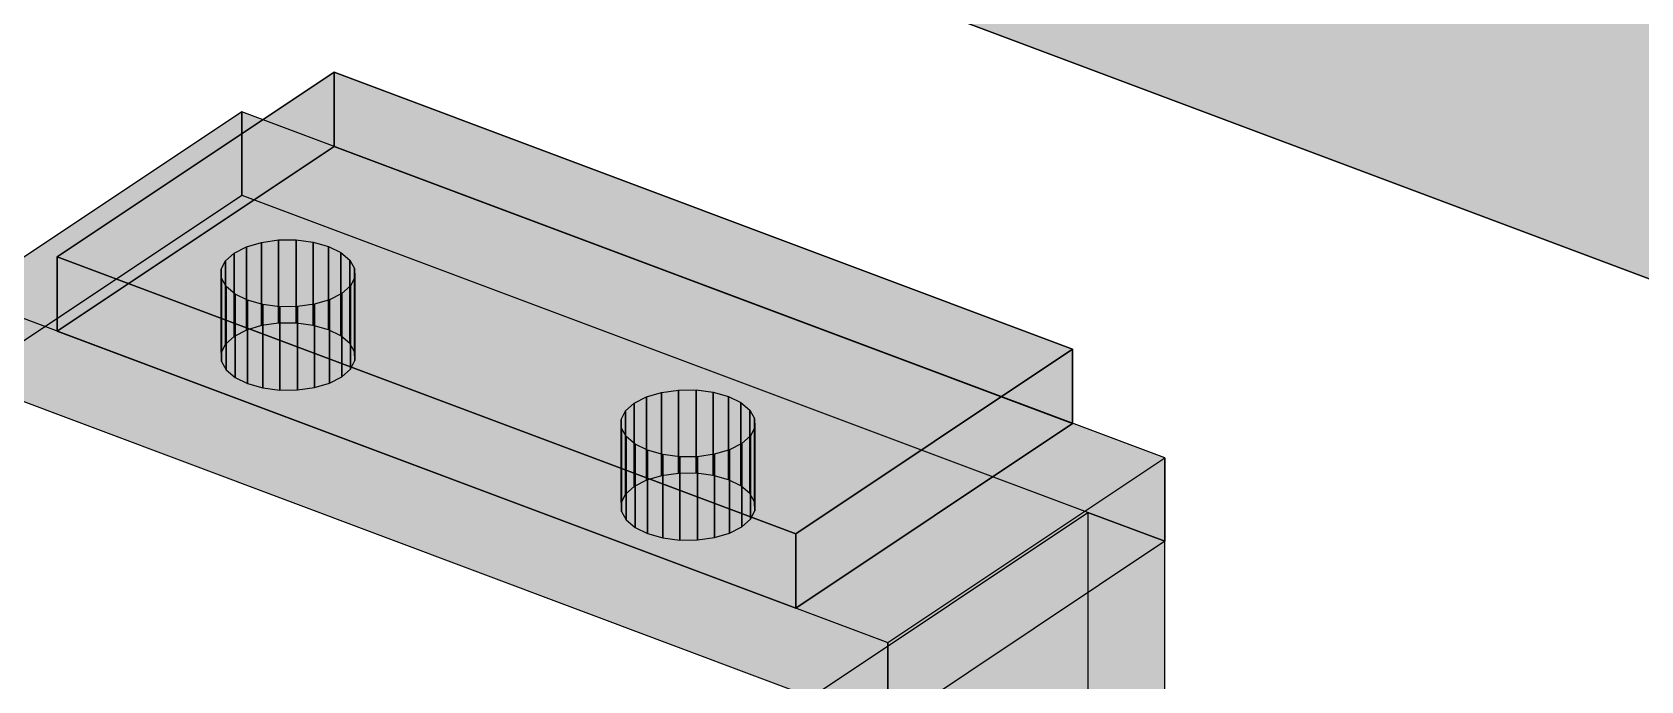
# Model space of a CAD drawing. Header units: millimetres. Extents: x 50 to 612415, y 2 to 4150.
# Drawn here: x 494118.9 to 494227.4, y 2915.4 to 2959.1 of the extents above; entities that cross this region are included whole.
import ezdxf

# ---------------------------------------------------------------- set-up
doc = ezdxf.new("R2010")
doc.units = ezdxf.units.MM
doc.layers.add('HATCH', color=8, linetype='Continuous', lineweight=9)
doc.layers.add('OUTLINE', color=7, linetype='Continuous', lineweight=25)

msp = doc.modelspace()

# ---------------------------------------------------------------- hatches: boundary and pattern name
at = {"layer": 'HATCH', "true_color": 0xc0a47f}
msp.add_hatch(color=33, dxfattribs=at).paths.add_polyline_path([(494058.423, 3006.052), (494742.798, 2749.412), (494742.798, 2953.709), (494058.423, 3210.35)])
at = {"layer": 'HATCH', "true_color": 0xccae87}
msp.add_hatch(color=43, dxfattribs=at).paths.add_polyline_path([(494742.798, 2749.412), (494058.423, 3006.052), (494081.754, 3021.606)])
at = {"layer": 'HATCH', "true_color": 0xaaafb2}
for points in [[(494139.304, 2951.408), (494120.639, 2938.965), (494120.639, 2943.971), (494139.304, 2956.414)], [(494114.418, 2935.685), (494133.082, 2948.128), (494133.082, 2953.741), (494114.418, 2941.298)], [(494170.412, 2920.3), (494189.077, 2932.743), (494189.077, 2937.749), (494170.412, 2925.306)], [(494195.298, 2924.797), (494176.634, 2912.354), (494176.634, 2917.967), (494195.298, 2930.41)], [(494182.706, 2905.499), (494171.449, 2914.298), (494190.114, 2926.742)], [(494183.139, 2904.973), (494182.706, 2905.499), (494190.114, 2926.742)], [(494183.139, 2901.044), (494190.114, 2926.742), (494190.114, 2865.003)], [(494183.139, 2901.044), (494183.41, 2902.173), (494190.114, 2926.742)], [(494183.41, 2904.207), (494183.139, 2904.973), (494190.114, 2926.742)], [(494183.41, 2902.173), (494183.503, 2903.252), (494190.114, 2926.742)], [(494183.503, 2903.252), (494183.41, 2904.207), (494190.114, 2926.742)], [(494195.298, 2924.797), (494176.634, 2912.354), (494187.891, 2903.554)], [(494195.298, 2924.797), (494187.891, 2903.554), (494188.323, 2903.029)], [(494195.298, 2863.059), (494195.298, 2924.797), (494188.323, 2899.1)], [(494195.298, 2924.797), (494188.595, 2900.229), (494188.323, 2899.1)], [(494195.298, 2924.797), (494188.323, 2903.029), (494188.595, 2902.263)], [(494195.298, 2924.797), (494188.688, 2901.308), (494188.595, 2900.229)], [(494195.298, 2924.797), (494188.595, 2902.263), (494188.688, 2901.308)]]:
    msp.add_hatch(color=253, dxfattribs=at).paths.add_polyline_path(points)
at = {"layer": 'HATCH', "true_color": 0xb7bcc0}
for points in [[(494139.304, 2956.414), (494120.639, 2943.971), (494170.412, 2925.306)], [(494139.304, 2956.414), (494170.412, 2925.306), (494189.077, 2937.749)], [(494133.082, 2953.741), (494114.418, 2941.298), (494132.564, 2944.214)], [(494133.082, 2953.741), (494132.564, 2944.214), (494133.392, 2944.637)], [(494133.082, 2953.741), (494135.552, 2945.099), (494136.736, 2945.105)], [(494133.082, 2953.741), (494136.736, 2945.105), (494137.883, 2944.958)], [(494133.082, 2953.741), (494134.411, 2944.939), (494135.552, 2945.099)], [(494133.082, 2953.741), (494137.883, 2944.958), (494138.915, 2944.668)], [(494133.082, 2953.741), (494133.392, 2944.637), (494134.411, 2944.939)], [(494133.082, 2953.741), (494138.915, 2944.668), (494139.762, 2944.254)], [(494133.082, 2953.741), (494139.762, 2944.254), (494140.365, 2943.744)], [(494195.298, 2930.41), (494133.082, 2953.741), (494140.365, 2943.744)], [(494170.412, 2920.3), (494120.639, 2938.965), (494139.304, 2951.408)], [(494189.077, 2932.743), (494170.412, 2920.3), (494139.304, 2951.408)], [(494132.564, 2938.602), (494114.418, 2935.685), (494133.082, 2948.128)], [(494133.392, 2939.025), (494132.564, 2938.602), (494133.082, 2948.128)], [(494136.736, 2939.493), (494135.552, 2939.486), (494133.082, 2948.128)], [(494137.883, 2939.346), (494136.736, 2939.493), (494133.082, 2948.128)], [(494135.552, 2939.486), (494134.411, 2939.327), (494133.082, 2948.128)], [(494138.915, 2939.055), (494137.883, 2939.346), (494133.082, 2948.128)], [(494134.411, 2939.327), (494133.392, 2939.025), (494133.082, 2948.128)], [(494139.762, 2938.641), (494138.915, 2939.055), (494133.082, 2948.128)], [(494140.365, 2938.132), (494139.762, 2938.641), (494133.082, 2948.128)], [(494140.365, 2938.132), (494133.082, 2948.128), (494195.298, 2924.797)], [(494131.983, 2943.698), (494132.564, 2944.214), (494114.418, 2941.298)], [(494131.689, 2943.124), (494131.983, 2943.698), (494114.418, 2941.298)], [(494131.702, 2942.532), (494131.689, 2943.124), (494114.418, 2941.298)], [(494195.298, 2930.41), (494140.365, 2943.744), (494140.684, 2943.174)], [(494195.298, 2930.41), (494140.684, 2943.174), (494140.697, 2942.582)], [(494132.021, 2941.962), (494131.702, 2942.532), (494114.418, 2941.298)], [(494114.418, 2941.298), (494132.625, 2941.453), (494132.021, 2941.962)], [(494140.403, 2942.008), (494139.822, 2941.492), (494164.843, 2934.848)], [(494195.298, 2930.41), (494140.697, 2942.582), (494140.403, 2942.008)], [(494140.403, 2942.008), (494164.843, 2934.848), (494165.875, 2934.558)], [(494195.298, 2930.41), (494140.403, 2942.008), (494165.875, 2934.558)], [(494114.418, 2941.298), (494133.471, 2941.038), (494132.625, 2941.453)], [(494114.418, 2941.298), (494158.982, 2931.852), (494133.471, 2941.038)], [(494114.418, 2941.298), (494159.585, 2931.342), (494158.982, 2931.852)], [(494114.418, 2941.298), (494176.634, 2917.967), (494159.585, 2931.342)], [(494158.943, 2933.588), (494134.503, 2940.748), (494133.471, 2941.038)], [(494158.649, 2933.014), (494158.943, 2933.588), (494133.471, 2941.038)], [(494158.662, 2932.422), (494158.649, 2933.014), (494133.471, 2941.038)], [(494158.982, 2931.852), (494158.662, 2932.422), (494133.471, 2941.038)], [(494158.943, 2933.588), (494135.651, 2940.601), (494134.503, 2940.748)], [(494158.943, 2933.588), (494136.835, 2940.608), (494135.651, 2940.601)], [(494158.943, 2933.588), (494137.975, 2940.767), (494136.835, 2940.608)], [(494158.943, 2933.588), (494138.994, 2941.069), (494137.975, 2940.767)], [(494158.943, 2933.588), (494139.822, 2941.492), (494138.994, 2941.069)], [(494139.822, 2941.492), (494162.512, 2934.989), (494163.696, 2934.995)], [(494139.822, 2941.492), (494163.696, 2934.995), (494164.843, 2934.848)], [(494139.822, 2941.492), (494161.371, 2934.829), (494162.512, 2934.989)], [(494139.822, 2941.492), (494160.352, 2934.527), (494161.371, 2934.829)], [(494139.822, 2941.492), (494159.524, 2934.104), (494160.352, 2934.527)], [(494158.943, 2933.588), (494159.524, 2934.104), (494139.822, 2941.492)], [(494114.418, 2935.685), (494132.564, 2938.602), (494131.983, 2938.085)], [(494114.418, 2935.685), (494131.983, 2938.085), (494131.689, 2937.512)], [(494114.418, 2935.685), (494131.689, 2937.512), (494131.702, 2936.92)], [(494140.684, 2937.561), (494140.365, 2938.132), (494195.298, 2924.797)], [(494140.697, 2936.969), (494140.684, 2937.561), (494195.298, 2924.797)], [(494114.418, 2935.685), (494131.702, 2936.92), (494132.021, 2936.35)], [(494132.021, 2936.35), (494132.625, 2935.84), (494114.418, 2935.685)], [(494164.843, 2929.236), (494139.822, 2935.88), (494140.403, 2936.396)], [(494140.403, 2936.396), (494140.697, 2936.969), (494195.298, 2924.797)], [(494165.875, 2928.945), (494164.843, 2929.236), (494140.403, 2936.396)], [(494165.875, 2928.945), (494140.403, 2936.396), (494195.298, 2924.797)], [(494132.625, 2935.84), (494133.471, 2935.426), (494114.418, 2935.685)], [(494133.471, 2935.426), (494158.982, 2926.239), (494114.418, 2935.685)], [(494158.982, 2926.239), (494159.585, 2925.73), (494114.418, 2935.685)], [(494159.585, 2925.73), (494176.634, 2912.354), (494114.418, 2935.685)], [(494133.471, 2935.426), (494134.503, 2935.136), (494158.943, 2927.975)], [(494133.471, 2935.426), (494158.943, 2927.975), (494158.649, 2927.402)], [(494133.471, 2935.426), (494158.649, 2927.402), (494158.662, 2926.81)], [(494133.471, 2935.426), (494158.662, 2926.81), (494158.982, 2926.239)], [(494134.503, 2935.136), (494135.651, 2934.989), (494158.943, 2927.975)], [(494136.835, 2934.995), (494137.975, 2935.155), (494158.943, 2927.975)], [(494137.975, 2935.155), (494138.994, 2935.456), (494158.943, 2927.975)], [(494138.994, 2935.456), (494139.822, 2935.88), (494158.943, 2927.975)], [(494163.696, 2929.382), (494162.512, 2929.376), (494139.822, 2935.88)], [(494164.843, 2929.236), (494163.696, 2929.382), (494139.822, 2935.88)], [(494162.512, 2929.376), (494161.371, 2929.216), (494139.822, 2935.88)], [(494161.371, 2929.216), (494160.352, 2928.915), (494139.822, 2935.88)], [(494160.352, 2928.915), (494159.524, 2928.491), (494139.822, 2935.88)], [(494139.822, 2935.88), (494159.524, 2928.491), (494158.943, 2927.975)], [(494135.651, 2934.989), (494136.835, 2934.995), (494158.943, 2927.975)], [(494195.298, 2930.41), (494165.875, 2934.558), (494166.722, 2934.144)], [(494195.298, 2930.41), (494166.722, 2934.144), (494167.325, 2933.634)], [(494195.298, 2930.41), (494167.325, 2933.634), (494167.644, 2933.064)], [(494195.298, 2930.41), (494167.644, 2933.064), (494167.657, 2932.472)], [(494195.298, 2930.41), (494167.363, 2931.898), (494166.783, 2931.382)], [(494195.298, 2930.41), (494167.657, 2932.472), (494167.363, 2931.898)], [(494176.634, 2917.967), (494160.431, 2930.928), (494159.585, 2931.342)], [(494176.634, 2917.967), (494161.464, 2930.638), (494160.431, 2930.928)], [(494195.298, 2930.41), (494165.955, 2930.959), (494164.935, 2930.657)], [(494195.298, 2930.41), (494166.783, 2931.382), (494165.955, 2930.959)], [(494176.634, 2917.967), (494162.611, 2930.491), (494161.464, 2930.638)], [(494195.298, 2930.41), (494163.795, 2930.498), (494162.611, 2930.491)], [(494176.634, 2917.967), (494195.298, 2930.41), (494162.611, 2930.491)], [(494195.298, 2930.41), (494164.935, 2930.657), (494163.795, 2930.498)], [(494166.722, 2928.531), (494165.875, 2928.945), (494195.298, 2924.797)], [(494167.325, 2928.021), (494166.722, 2928.531), (494195.298, 2924.797)], [(494167.644, 2927.451), (494167.325, 2928.021), (494195.298, 2924.797)], [(494167.363, 2926.286), (494167.657, 2926.859), (494195.298, 2924.797)], [(494167.657, 2926.859), (494167.644, 2927.451), (494195.298, 2924.797)], [(494171.449, 2914.298), (494190.114, 2926.742), (494195.298, 2924.797), (494176.634, 2912.354)], [(494159.585, 2925.73), (494160.431, 2925.316), (494176.634, 2912.354)], [(494164.935, 2925.045), (494165.955, 2925.346), (494195.298, 2924.797)], [(494165.955, 2925.346), (494166.783, 2925.769), (494195.298, 2924.797)], [(494166.783, 2925.769), (494167.363, 2926.286), (494195.298, 2924.797)], [(494160.431, 2925.316), (494161.464, 2925.025), (494176.634, 2912.354)], [(494161.464, 2925.025), (494162.611, 2924.878), (494176.634, 2912.354)], [(494162.611, 2924.878), (494163.795, 2924.885), (494195.298, 2924.797)], [(494162.611, 2924.878), (494195.298, 2924.797), (494176.634, 2912.354)], [(494163.795, 2924.885), (494164.935, 2925.045), (494195.298, 2924.797)]]:
    msp.add_hatch(color=9, dxfattribs=at).paths.add_polyline_path(points)
at = {"layer": 'HATCH', "true_color": 0xacb1b5}
for points in [[(494189.077, 2932.743), (494139.304, 2951.408), (494139.304, 2956.414), (494189.077, 2937.749)], [(494133.082, 2948.128), (494195.298, 2924.797), (494195.298, 2930.41), (494133.082, 2953.741)], [(494120.639, 2938.965), (494170.412, 2920.3), (494170.412, 2925.306), (494120.639, 2943.971)], [(494176.634, 2912.354), (494114.418, 2935.685), (494114.418, 2941.298), (494176.634, 2917.967)], [(494190.114, 2926.742), (494190.114, 2865.003), (494195.298, 2863.059), (494195.298, 2924.797)]]:
    msp.add_hatch(color=253, dxfattribs=at).paths.add_polyline_path(points)
at = {"layer": 'HATCH', "true_color": 0xadb2b6}
for points in [[(494134.411, 2939.327), (494133.392, 2939.025), (494133.392, 2944.637), (494134.411, 2944.939)], [(494138.915, 2939.055), (494137.883, 2939.346), (494137.883, 2944.958), (494138.915, 2944.668)], [(494133.471, 2935.426), (494134.503, 2935.136), (494134.503, 2940.748), (494133.471, 2941.038)], [(494137.975, 2935.155), (494138.994, 2935.456), (494138.994, 2941.069), (494137.975, 2940.767)], [(494161.371, 2929.216), (494160.352, 2928.915), (494160.352, 2934.527), (494161.371, 2934.829)], [(494165.875, 2928.945), (494164.843, 2929.236), (494164.843, 2934.848), (494165.875, 2934.558)], [(494160.431, 2925.316), (494161.464, 2925.025), (494161.464, 2930.638), (494160.431, 2930.928)], [(494164.935, 2925.045), (494165.955, 2925.346), (494165.955, 2930.959), (494164.935, 2930.657)]]:
    msp.add_hatch(color=253, dxfattribs=at).paths.add_polyline_path(points)
at = {"layer": 'HATCH', "true_color": 0xaeb3b7}
for points in [[(494135.552, 2939.486), (494134.411, 2939.327), (494134.411, 2944.939), (494135.552, 2945.099)], [(494137.883, 2939.346), (494136.736, 2939.493), (494136.736, 2945.105), (494137.883, 2944.958)], [(494134.503, 2935.136), (494135.651, 2934.989), (494135.651, 2940.601), (494134.503, 2940.748)], [(494136.835, 2934.995), (494137.975, 2935.155), (494137.975, 2940.767), (494136.835, 2940.608)], [(494162.512, 2929.376), (494161.371, 2929.216), (494161.371, 2934.829), (494162.512, 2934.989)], [(494164.843, 2929.236), (494163.696, 2929.382), (494163.696, 2934.995), (494164.843, 2934.848)], [(494161.464, 2925.025), (494162.611, 2924.878), (494162.611, 2930.491), (494161.464, 2930.638)], [(494163.795, 2924.885), (494164.935, 2925.045), (494164.935, 2930.657), (494163.795, 2930.498)]]:
    msp.add_hatch(color=253, dxfattribs=at).paths.add_polyline_path(points)
at = {"layer": 'HATCH', "true_color": 0xaeb4b7}
for points in [[(494136.736, 2939.493), (494135.552, 2939.486), (494135.552, 2945.099), (494136.736, 2945.105)], [(494135.651, 2934.989), (494136.835, 2934.995), (494136.835, 2940.608), (494135.651, 2940.601)], [(494163.696, 2929.382), (494162.512, 2929.376), (494162.512, 2934.989), (494163.696, 2934.995)], [(494162.611, 2924.878), (494163.795, 2924.885), (494163.795, 2930.498), (494162.611, 2930.491)]]:
    msp.add_hatch(color=253, dxfattribs=at).paths.add_polyline_path(points)
at = {"layer": 'HATCH', "true_color": 0xa8aeb1}
for points in [[(494132.564, 2938.602), (494131.983, 2938.085), (494131.983, 2943.698), (494132.564, 2944.214)], [(494139.822, 2935.88), (494140.403, 2936.396), (494140.403, 2942.008), (494139.822, 2941.492)], [(494159.524, 2928.491), (494158.943, 2927.975), (494158.943, 2933.588), (494159.524, 2934.104)], [(494166.783, 2925.769), (494167.363, 2926.286), (494167.363, 2931.898), (494166.783, 2931.382)]]:
    msp.add_hatch(color=253, dxfattribs=at).paths.add_polyline_path(points)
at = {"layer": 'HATCH', "true_color": 0xabb0b4}
for points in [[(494133.392, 2939.025), (494132.564, 2938.602), (494132.564, 2944.214), (494133.392, 2944.637)], [(494139.762, 2938.641), (494138.915, 2939.055), (494138.915, 2944.668), (494139.762, 2944.254)], [(494132.625, 2935.84), (494133.471, 2935.426), (494133.471, 2941.038), (494132.625, 2941.453)], [(494138.994, 2935.456), (494139.822, 2935.88), (494139.822, 2941.492), (494138.994, 2941.069)], [(494160.352, 2928.915), (494159.524, 2928.491), (494159.524, 2934.104), (494160.352, 2934.527)], [(494166.722, 2928.531), (494165.875, 2928.945), (494165.875, 2934.558), (494166.722, 2934.144)], [(494159.585, 2925.73), (494160.431, 2925.316), (494160.431, 2930.928), (494159.585, 2931.342)], [(494165.955, 2925.346), (494166.783, 2925.769), (494166.783, 2931.382), (494165.955, 2930.959)]]:
    msp.add_hatch(color=253, dxfattribs=at).paths.add_polyline_path(points)
at = {"layer": 'HATCH', "true_color": 0xa9aeb1}
for points in [[(494140.365, 2938.132), (494139.762, 2938.641), (494139.762, 2944.254), (494140.365, 2943.744)], [(494132.021, 2936.35), (494132.625, 2935.84), (494132.625, 2941.453), (494132.021, 2941.962)], [(494167.325, 2928.021), (494166.722, 2928.531), (494166.722, 2934.144), (494167.325, 2933.634)], [(494158.982, 2926.239), (494159.585, 2925.73), (494159.585, 2931.342), (494158.982, 2931.852)]]:
    msp.add_hatch(color=253, dxfattribs=at).paths.add_polyline_path(points)
at = {"layer": 'HATCH', "true_color": 0xa6abae}
for points in [[(494131.983, 2938.085), (494131.689, 2937.512), (494131.689, 2943.124), (494131.983, 2943.698)], [(494140.684, 2937.561), (494140.365, 2938.132), (494140.365, 2943.744), (494140.684, 2943.174)], [(494131.702, 2936.92), (494132.021, 2936.35), (494132.021, 2941.962), (494131.702, 2942.532)], [(494140.403, 2936.396), (494140.697, 2936.969), (494140.697, 2942.582), (494140.403, 2942.008)], [(494158.943, 2927.975), (494158.649, 2927.402), (494158.649, 2933.014), (494158.943, 2933.588)], [(494167.644, 2927.451), (494167.325, 2928.021), (494167.325, 2933.634), (494167.644, 2933.064)], [(494158.662, 2926.81), (494158.982, 2926.239), (494158.982, 2931.852), (494158.662, 2932.422)], [(494167.363, 2926.286), (494167.657, 2926.859), (494167.657, 2932.472), (494167.363, 2931.898)]]:
    msp.add_hatch(color=253, dxfattribs=at).paths.add_polyline_path(points)
at = {"layer": 'HATCH', "true_color": 0xa3a8ab}
for points in [[(494131.689, 2937.512), (494131.702, 2936.92), (494131.702, 2942.532), (494131.689, 2943.124)], [(494140.697, 2936.969), (494140.684, 2937.561), (494140.684, 2943.174), (494140.697, 2942.582)], [(494158.649, 2927.402), (494158.662, 2926.81), (494158.662, 2932.422), (494158.649, 2933.014)], [(494167.657, 2926.859), (494167.644, 2927.451), (494167.644, 2933.064), (494167.657, 2932.472)]]:
    msp.add_hatch(color=253, dxfattribs=at).paths.add_polyline_path(points)

# ---------------------------------------------------------------- linework, layer by layer
at = {"layer": 'OUTLINE', "color": 139, "true_color": 0x42544a}
for p, q in [((494742.798, 2749.412), (494058.423, 3006.052)), ((494058.423, 3006.052), (494742.798, 2749.412)), ((494120.639, 2943.971), (494139.304, 2956.414)), ((494139.304, 2956.414), (494120.639, 2943.971)), ((494139.304, 2956.414), (494139.304, 2951.408)), ((494139.304, 2951.408), (494139.304, 2956.414)), ((494139.304, 2956.414), (494189.077, 2937.749)), ((494189.077, 2937.749), (494139.304, 2956.414)), ((494133.082, 2953.741), (494114.418, 2941.298)), ((494133.082, 2953.741), (494114.418, 2941.298)), ((494133.082, 2948.128), (494133.082, 2953.741)), ((494195.298, 2930.41), (494133.082, 2953.741)), ((494133.082, 2953.741), (494133.082, 2948.128)), ((494195.298, 2930.41), (494133.082, 2953.741)), ((494139.304, 2951.408), (494120.639, 2938.965)), ((494120.639, 2938.965), (494139.304, 2951.408)), ((494189.077, 2932.743), (494139.304, 2951.408)), ((494139.304, 2951.408), (494189.077, 2932.743)), ((494114.418, 2935.685), (494133.082, 2948.128)), ((494114.418, 2935.685), (494133.082, 2948.128)), ((494133.082, 2948.128), (494195.298, 2924.797)), ((494133.082, 2948.128), (494195.298, 2924.797)), ((494133.392, 2944.637), (494134.411, 2944.939)), ((494133.392, 2944.637), (494134.411, 2944.939)), ((494134.411, 2944.939), (494135.552, 2945.099)), ((494134.411, 2944.939), (494135.552, 2945.099)), ((494134.411, 2939.327), (494134.411, 2944.939)), ((494134.411, 2944.939), (494134.411, 2939.327)), ((494135.552, 2945.099), (494136.736, 2945.105)), ((494135.552, 2945.099), (494136.736, 2945.105)), ((494135.552, 2939.486), (494135.552, 2945.099)), ((494135.552, 2945.099), (494135.552, 2939.486)), ((494136.736, 2945.105), (494137.883, 2944.958)), ((494136.736, 2945.105), (494136.736, 2939.493)), ((494136.736, 2939.493), (494136.736, 2945.105)), ((494136.736, 2945.105), (494137.883, 2944.958)), ((494137.883, 2944.958), (494138.915, 2944.668)), ((494137.883, 2944.958), (494137.883, 2939.346)), ((494137.883, 2939.346), (494137.883, 2944.958)), ((494137.883, 2944.958), (494138.915, 2944.668)), ((494120.639, 2938.965), (494120.639, 2943.971)), ((494120.639, 2943.971), (494170.412, 2925.306)), ((494170.412, 2925.306), (494120.639, 2943.971)), ((494120.639, 2943.971), (494120.639, 2938.965)), ((494131.983, 2943.698), (494132.564, 2944.214)), ((494131.983, 2943.698), (494132.564, 2944.214)), ((494132.564, 2944.214), (494133.392, 2944.637)), ((494132.564, 2944.214), (494133.392, 2944.637)), ((494132.564, 2938.602), (494132.564, 2944.214)), ((494132.564, 2944.214), (494132.564, 2938.602)), ((494133.392, 2939.025), (494133.392, 2944.637)), ((494133.392, 2944.637), (494133.392, 2939.025)), ((494138.915, 2944.668), (494139.762, 2944.254)), ((494138.915, 2944.668), (494138.915, 2939.055)), ((494138.915, 2939.055), (494138.915, 2944.668)), ((494138.915, 2944.668), (494139.762, 2944.254)), ((494139.762, 2944.254), (494140.365, 2943.744)), ((494139.762, 2944.254), (494139.762, 2938.641)), ((494139.762, 2938.641), (494139.762, 2944.254)), ((494139.762, 2944.254), (494140.365, 2943.744)), ((494131.689, 2943.124), (494131.983, 2943.698)), ((494131.689, 2943.124), (494131.983, 2943.698)), ((494131.689, 2937.512), (494131.689, 2943.124)), ((494131.702, 2942.532), (494131.689, 2943.124)), ((494131.689, 2943.124), (494131.689, 2937.512)), ((494131.702, 2942.532), (494131.689, 2943.124)), ((494131.983, 2938.085), (494131.983, 2943.698)), ((494131.983, 2943.698), (494131.983, 2938.085)), ((494140.365, 2943.744), (494140.365, 2938.132)), ((494140.365, 2938.132), (494140.365, 2943.744)), ((494140.365, 2943.744), (494140.684, 2943.174)), ((494140.365, 2943.744), (494140.684, 2943.174)), ((494140.684, 2943.174), (494140.684, 2937.561)), ((494140.684, 2937.561), (494140.684, 2943.174)), ((494140.684, 2943.174), (494140.697, 2942.582)), ((494140.684, 2943.174), (494140.697, 2942.582)), ((494131.702, 2936.92), (494131.702, 2942.532)), ((494132.021, 2941.962), (494131.702, 2942.532)), ((494131.702, 2942.532), (494131.702, 2936.92)), ((494132.021, 2941.962), (494131.702, 2942.532)), ((494132.021, 2936.35), (494132.021, 2941.962)), ((494132.625, 2941.453), (494132.021, 2941.962)), ((494132.021, 2941.962), (494132.021, 2936.35)), ((494132.625, 2941.453), (494132.021, 2941.962)), ((494140.403, 2942.008), (494139.822, 2941.492)), ((494140.403, 2942.008), (494139.822, 2941.492)), ((494140.697, 2942.582), (494140.403, 2942.008)), ((494140.697, 2942.582), (494140.403, 2942.008)), ((494140.403, 2942.008), (494140.403, 2936.396)), ((494140.403, 2936.396), (494140.403, 2942.008)), ((494140.697, 2942.582), (494140.697, 2936.969)), ((494140.697, 2936.969), (494140.697, 2942.582)), ((494114.418, 2941.298), (494176.634, 2917.967)), ((494114.418, 2941.298), (494176.634, 2917.967)), ((494132.625, 2935.84), (494132.625, 2941.453)), ((494133.471, 2941.038), (494132.625, 2941.453)), ((494132.625, 2941.453), (494132.625, 2935.84)), ((494133.471, 2941.038), (494132.625, 2941.453)), ((494133.471, 2935.426), (494133.471, 2941.038)), ((494134.503, 2940.748), (494133.471, 2941.038)), ((494133.471, 2941.038), (494133.471, 2935.426)), ((494134.503, 2940.748), (494133.471, 2941.038)), ((494134.503, 2935.136), (494134.503, 2940.748)), ((494135.651, 2940.601), (494134.503, 2940.748)), ((494134.503, 2940.748), (494134.503, 2935.136)), ((494135.651, 2940.601), (494134.503, 2940.748)), ((494136.835, 2940.608), (494135.651, 2940.601)), ((494136.835, 2940.608), (494135.651, 2940.601)), ((494135.651, 2934.989), (494135.651, 2940.601)), ((494135.651, 2940.601), (494135.651, 2934.989)), ((494137.975, 2940.767), (494136.835, 2940.608)), ((494137.975, 2940.767), (494136.835, 2940.608)), ((494136.835, 2940.608), (494136.835, 2934.995)), ((494136.835, 2934.995), (494136.835, 2940.608)), ((494138.994, 2941.069), (494137.975, 2940.767)), ((494138.994, 2941.069), (494137.975, 2940.767)), ((494137.975, 2940.767), (494137.975, 2935.155)), ((494137.975, 2935.155), (494137.975, 2940.767)), ((494139.822, 2941.492), (494138.994, 2941.069)), ((494139.822, 2941.492), (494138.994, 2941.069)), ((494138.994, 2941.069), (494138.994, 2935.456)), ((494138.994, 2935.456), (494138.994, 2941.069)), ((494139.822, 2941.492), (494139.822, 2935.88)), ((494139.822, 2935.88), (494139.822, 2941.492)), ((494135.552, 2939.486), (494134.411, 2939.327)), ((494135.552, 2939.486), (494134.411, 2939.327)), ((494136.736, 2939.493), (494135.552, 2939.486)), ((494136.736, 2939.493), (494135.552, 2939.486)), ((494137.883, 2939.346), (494136.736, 2939.493)), ((494137.883, 2939.346), (494136.736, 2939.493)), ((494170.412, 2920.3), (494120.639, 2938.965)), ((494120.639, 2938.965), (494170.412, 2920.3)), ((494132.564, 2938.602), (494131.983, 2938.085)), ((494132.564, 2938.602), (494131.983, 2938.085)), ((494133.392, 2939.025), (494132.564, 2938.602)), ((494133.392, 2939.025), (494132.564, 2938.602)), ((494134.411, 2939.327), (494133.392, 2939.025)), ((494134.411, 2939.327), (494133.392, 2939.025)), ((494138.915, 2939.055), (494137.883, 2939.346)), ((494138.915, 2939.055), (494137.883, 2939.346)), ((494139.762, 2938.641), (494138.915, 2939.055)), ((494139.762, 2938.641), (494138.915, 2939.055)), ((494140.365, 2938.132), (494139.762, 2938.641)), ((494140.365, 2938.132), (494139.762, 2938.641)), ((494131.983, 2938.085), (494131.689, 2937.512)), ((494131.983, 2938.085), (494131.689, 2937.512)), ((494131.689, 2937.512), (494131.702, 2936.92)), ((494131.689, 2937.512), (494131.702, 2936.92)), ((494140.684, 2937.561), (494140.365, 2938.132)), ((494140.684, 2937.561), (494140.365, 2938.132)), ((494140.697, 2936.969), (494140.684, 2937.561)), ((494140.697, 2936.969), (494140.684, 2937.561)), ((494170.412, 2925.306), (494189.077, 2937.749)), ((494189.077, 2937.749), (494170.412, 2925.306)), ((494189.077, 2937.749), (494189.077, 2932.743)), ((494189.077, 2932.743), (494189.077, 2937.749)), ((494131.702, 2936.92), (494132.021, 2936.35)), ((494131.702, 2936.92), (494132.021, 2936.35)), ((494132.021, 2936.35), (494132.625, 2935.84)), ((494132.021, 2936.35), (494132.625, 2935.84)), ((494139.822, 2935.88), (494140.403, 2936.396)), ((494139.822, 2935.88), (494140.403, 2936.396)), ((494140.403, 2936.396), (494140.697, 2936.969)), ((494140.403, 2936.396), (494140.697, 2936.969)), ((494176.634, 2912.354), (494114.418, 2935.685)), ((494176.634, 2912.354), (494114.418, 2935.685)), ((494132.625, 2935.84), (494133.471, 2935.426)), ((494132.625, 2935.84), (494133.471, 2935.426)), ((494133.471, 2935.426), (494134.503, 2935.136)), ((494133.471, 2935.426), (494134.503, 2935.136)), ((494134.503, 2935.136), (494135.651, 2934.989)), ((494134.503, 2935.136), (494135.651, 2934.989)), ((494136.835, 2934.995), (494137.975, 2935.155)), ((494136.835, 2934.995), (494137.975, 2935.155)), ((494137.975, 2935.155), (494138.994, 2935.456)), ((494137.975, 2935.155), (494138.994, 2935.456)), ((494138.994, 2935.456), (494139.822, 2935.88)), ((494138.994, 2935.456), (494139.822, 2935.88)), ((494135.651, 2934.989), (494136.835, 2934.995)), ((494135.651, 2934.989), (494136.835, 2934.995)), ((494158.943, 2933.588), (494159.524, 2934.104)), ((494158.943, 2933.588), (494159.524, 2934.104)), ((494159.524, 2934.104), (494160.352, 2934.527)), ((494159.524, 2934.104), (494160.352, 2934.527)), ((494159.524, 2928.491), (494159.524, 2934.104)), ((494159.524, 2934.104), (494159.524, 2928.491)), ((494160.352, 2934.527), (494161.371, 2934.829)), ((494160.352, 2934.527), (494161.371, 2934.829)), ((494160.352, 2928.915), (494160.352, 2934.527)), ((494160.352, 2934.527), (494160.352, 2928.915)), ((494161.371, 2934.829), (494162.512, 2934.989)), ((494161.371, 2934.829), (494162.512, 2934.989)), ((494161.371, 2929.216), (494161.371, 2934.829)), ((494161.371, 2934.829), (494161.371, 2929.216)), ((494162.512, 2934.989), (494163.696, 2934.995)), ((494162.512, 2934.989), (494163.696, 2934.995)), ((494162.512, 2929.376), (494162.512, 2934.989)), ((494162.512, 2934.989), (494162.512, 2929.376)), ((494163.696, 2934.995), (494164.843, 2934.848)), ((494163.696, 2934.995), (494163.696, 2929.382)), ((494163.696, 2929.382), (494163.696, 2934.995)), ((494163.696, 2934.995), (494164.843, 2934.848)), ((494164.843, 2934.848), (494165.875, 2934.558)), ((494164.843, 2934.848), (494164.843, 2929.236)), ((494164.843, 2929.236), (494164.843, 2934.848)), ((494164.843, 2934.848), (494165.875, 2934.558)), ((494165.875, 2934.558), (494165.875, 2928.945)), ((494165.875, 2928.945), (494165.875, 2934.558)), ((494165.875, 2934.558), (494166.722, 2934.144)), ((494165.875, 2934.558), (494166.722, 2934.144)), ((494166.722, 2934.144), (494166.722, 2928.531)), ((494166.722, 2928.531), (494166.722, 2934.144)), ((494166.722, 2934.144), (494167.325, 2933.634)), ((494166.722, 2934.144), (494167.325, 2933.634)), ((494158.649, 2933.014), (494158.943, 2933.588)), ((494158.649, 2933.014), (494158.943, 2933.588)), ((494158.662, 2932.422), (494158.649, 2933.014)), ((494158.649, 2927.402), (494158.649, 2933.014)), ((494158.662, 2932.422), (494158.649, 2933.014)), ((494158.649, 2933.014), (494158.649, 2927.402)), ((494158.943, 2927.975), (494158.943, 2933.588)), ((494158.943, 2933.588), (494158.943, 2927.975)), ((494167.325, 2933.634), (494167.325, 2928.021)), ((494167.325, 2928.021), (494167.325, 2933.634)), ((494167.325, 2933.634), (494167.644, 2933.064)), ((494167.325, 2933.634), (494167.644, 2933.064)), ((494167.644, 2933.064), (494167.644, 2927.451)), ((494167.644, 2927.451), (494167.644, 2933.064)), ((494167.644, 2933.064), (494167.657, 2932.472)), ((494167.644, 2933.064), (494167.657, 2932.472)), ((494158.982, 2931.852), (494158.662, 2932.422)), ((494158.662, 2926.81), (494158.662, 2932.422)), ((494158.982, 2931.852), (494158.662, 2932.422)), ((494158.662, 2932.422), (494158.662, 2926.81)), ((494159.585, 2931.342), (494158.982, 2931.852)), ((494158.982, 2926.239), (494158.982, 2931.852)), ((494159.585, 2931.342), (494158.982, 2931.852)), ((494158.982, 2931.852), (494158.982, 2926.239)), ((494167.363, 2931.898), (494166.783, 2931.382)), ((494167.363, 2931.898), (494166.783, 2931.382)), ((494167.657, 2932.472), (494167.363, 2931.898)), ((494167.657, 2932.472), (494167.363, 2931.898)), ((494167.363, 2931.898), (494167.363, 2926.286)), ((494167.363, 2926.286), (494167.363, 2931.898)), ((494167.657, 2932.472), (494167.657, 2926.859)), ((494167.657, 2926.859), (494167.657, 2932.472)), ((494189.077, 2932.743), (494170.412, 2920.3)), ((494170.412, 2920.3), (494189.077, 2932.743)), ((494159.585, 2925.73), (494159.585, 2931.342)), ((494160.431, 2930.928), (494159.585, 2931.342)), ((494159.585, 2931.342), (494159.585, 2925.73)), ((494160.431, 2930.928), (494159.585, 2931.342)), ((494160.431, 2925.316), (494160.431, 2930.928)), ((494161.464, 2930.638), (494160.431, 2930.928)), ((494160.431, 2930.928), (494160.431, 2925.316)), ((494161.464, 2930.638), (494160.431, 2930.928)), ((494165.955, 2930.959), (494164.935, 2930.657)), ((494165.955, 2930.959), (494164.935, 2930.657)), ((494166.783, 2931.382), (494165.955, 2930.959)), ((494166.783, 2931.382), (494165.955, 2930.959)), ((494165.955, 2930.959), (494165.955, 2925.346)), ((494165.955, 2925.346), (494165.955, 2930.959)), ((494166.783, 2931.382), (494166.783, 2925.769)), ((494166.783, 2925.769), (494166.783, 2931.382)), ((494161.464, 2925.025), (494161.464, 2930.638)), ((494162.611, 2930.491), (494161.464, 2930.638)), ((494161.464, 2930.638), (494161.464, 2925.025)), ((494162.611, 2930.491), (494161.464, 2930.638)), ((494163.795, 2930.498), (494162.611, 2930.491)), ((494163.795, 2930.498), (494162.611, 2930.491)), ((494162.611, 2924.878), (494162.611, 2930.491)), ((494162.611, 2930.491), (494162.611, 2924.878)), ((494164.935, 2930.657), (494163.795, 2930.498)), ((494164.935, 2930.657), (494163.795, 2930.498)), ((494163.795, 2930.498), (494163.795, 2924.885)), ((494163.795, 2924.885), (494163.795, 2930.498)), ((494164.935, 2930.657), (494164.935, 2925.045)), ((494164.935, 2925.045), (494164.935, 2930.657)), ((494176.634, 2917.967), (494195.298, 2930.41)), ((494176.634, 2917.967), (494195.298, 2930.41)), ((494195.298, 2924.797), (494195.298, 2930.41)), ((494195.298, 2930.41), (494195.298, 2924.797)), ((494160.352, 2928.915), (494159.524, 2928.491)), ((494160.352, 2928.915), (494159.524, 2928.491)), ((494161.371, 2929.216), (494160.352, 2928.915)), ((494161.371, 2929.216), (494160.352, 2928.915)), ((494162.512, 2929.376), (494161.371, 2929.216)), ((494162.512, 2929.376), (494161.371, 2929.216)), ((494163.696, 2929.382), (494162.512, 2929.376)), ((494163.696, 2929.382), (494162.512, 2929.376)), ((494164.843, 2929.236), (494163.696, 2929.382)), ((494164.843, 2929.236), (494163.696, 2929.382)), ((494165.875, 2928.945), (494164.843, 2929.236)), ((494165.875, 2928.945), (494164.843, 2929.236)), ((494166.722, 2928.531), (494165.875, 2928.945)), ((494166.722, 2928.531), (494165.875, 2928.945)), ((494158.943, 2927.975), (494158.649, 2927.402)), ((494158.943, 2927.975), (494158.649, 2927.402)), ((494159.524, 2928.491), (494158.943, 2927.975)), ((494159.524, 2928.491), (494158.943, 2927.975)), ((494167.325, 2928.021), (494166.722, 2928.531)), ((494167.325, 2928.021), (494166.722, 2928.531)), ((494167.644, 2927.451), (494167.325, 2928.021)), ((494167.644, 2927.451), (494167.325, 2928.021)), ((494158.649, 2927.402), (494158.662, 2926.81)), ((494158.649, 2927.402), (494158.662, 2926.81)), ((494158.662, 2926.81), (494158.982, 2926.239)), ((494158.662, 2926.81), (494158.982, 2926.239)), ((494167.363, 2926.286), (494167.657, 2926.859)), ((494167.363, 2926.286), (494167.657, 2926.859)), ((494167.657, 2926.859), (494167.644, 2927.451)), ((494167.657, 2926.859), (494167.644, 2927.451)), ((494171.449, 2914.298), (494190.114, 2926.742)), ((494171.449, 2914.298), (494190.114, 2926.742)), ((494190.114, 2926.742), (494190.114, 2865.003)), ((494195.298, 2924.797), (494190.114, 2926.742)), ((494190.114, 2926.742), (494190.114, 2865.003)), ((494190.114, 2926.742), (494195.298, 2924.797)), ((494158.982, 2926.239), (494159.585, 2925.73)), ((494158.982, 2926.239), (494159.585, 2925.73)), ((494159.585, 2925.73), (494160.431, 2925.316)), ((494159.585, 2925.73), (494160.431, 2925.316)), ((494164.935, 2925.045), (494165.955, 2925.346)), ((494164.935, 2925.045), (494165.955, 2925.346)), ((494165.955, 2925.346), (494166.783, 2925.769)), ((494165.955, 2925.346), (494166.783, 2925.769)), ((494166.783, 2925.769), (494167.363, 2926.286)), ((494166.783, 2925.769), (494167.363, 2926.286)), ((494160.431, 2925.316), (494161.464, 2925.025)), ((494160.431, 2925.316), (494161.464, 2925.025)), ((494161.464, 2925.025), (494162.611, 2924.878)), ((494161.464, 2925.025), (494162.611, 2924.878)), ((494162.611, 2924.878), (494163.795, 2924.885)), ((494162.611, 2924.878), (494163.795, 2924.885)), ((494163.795, 2924.885), (494164.935, 2925.045)), ((494163.795, 2924.885), (494164.935, 2925.045)), ((494170.412, 2920.3), (494170.412, 2925.306)), ((494170.412, 2925.306), (494170.412, 2920.3)), ((494195.298, 2924.797), (494176.634, 2912.354)), ((494195.298, 2924.797), (494176.634, 2912.354)), ((494195.298, 2924.797), (494176.634, 2912.354)), ((494195.298, 2924.797), (494176.634, 2912.354)), ((494195.298, 2863.059), (494195.298, 2924.797)), ((494195.298, 2863.059), (494195.298, 2924.797)), ((494176.634, 2917.967), (494176.634, 2912.354)), ((494176.634, 2912.354), (494176.634, 2917.967))]:
    msp.add_line(p, q, dxfattribs=at)

doc.saveas('drawing.dxf')
